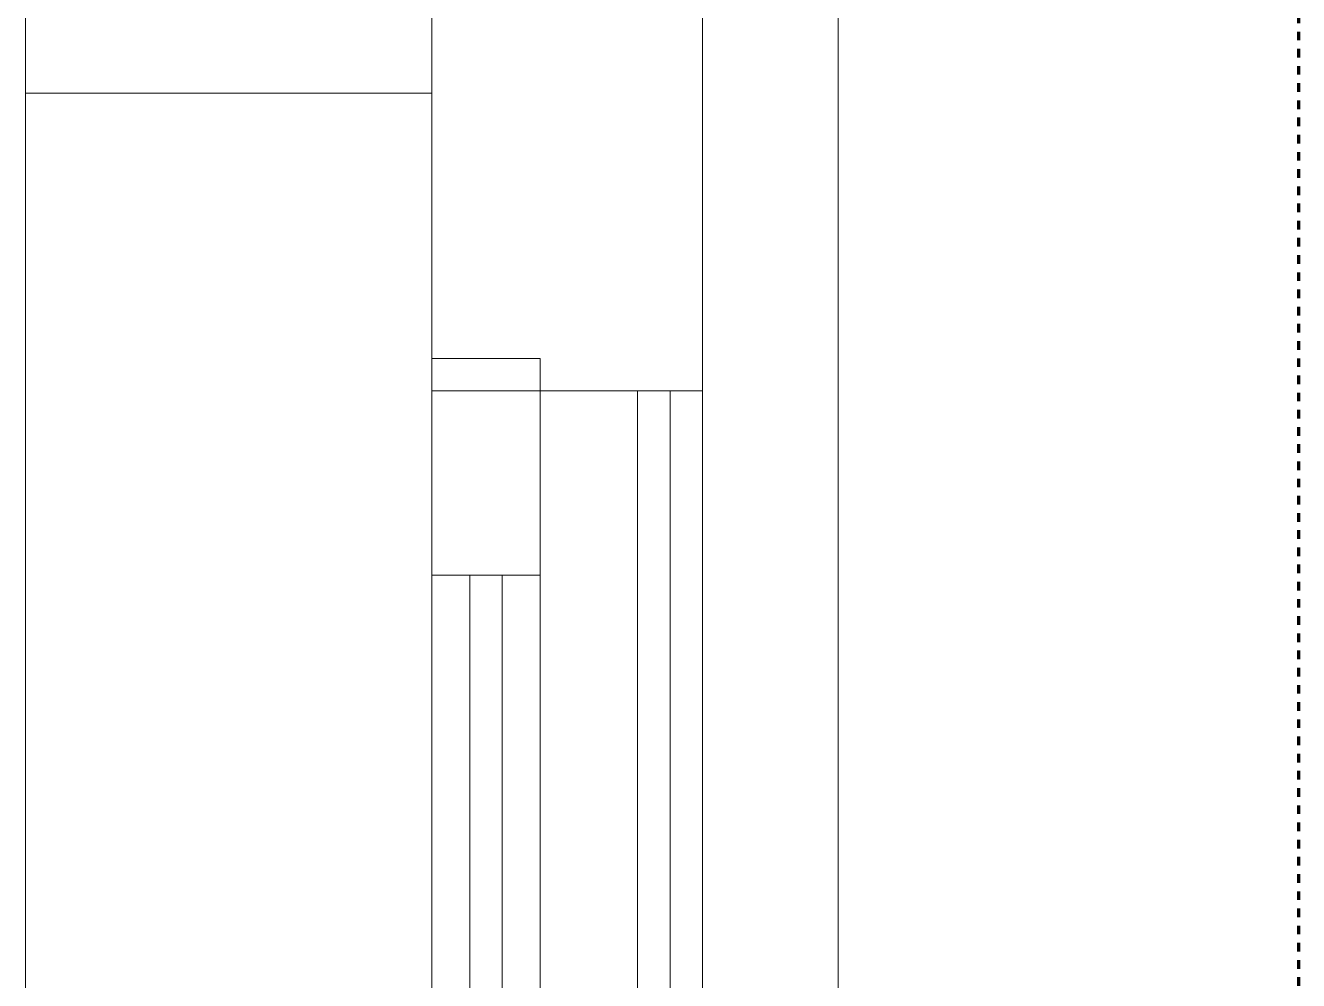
# Model space of a CAD drawing. Header units: millimetres. Extents: x -5300 to 98858, y -5196 to 93886.
# Drawn here: x -300 to 170, y 15272.2 to 15625 of the extents above; entities that cross this region are included whole.
import ezdxf

# ---------------------------------------------------------------- set-up
doc = ezdxf.new("R2010")
doc.units = ezdxf.units.MM
doc.linetypes.add('Штрих', pattern=[6.35, 3.175, -3.175])
doc.linetypes.add('Штрих_2_', pattern=[6.35, 3.175, -3.175])
for name, color, linetype, lineweight, true_color in [('_Разделитель помещений_', 4, 'Штрих', 70, 0x00ffff), ('Двери', 7, 'Continuous', 18, 0x7f7f7f), ('Перекрытия', 7, 'Continuous', 18, 0x7f7f7f), ('Стены', 7, 'Continuous', 18, 0x7f7f7f)]:
    doc.layers.add(name, color=color, linetype=linetype, lineweight=lineweight, true_color=true_color)

# ---------------------------------------------------------------- blocks, each defined once
blk = doc.blocks.new('ПЕР-002 - ПЕР-002-240075-Подвал')
at = {"layer": 'Перекрытия', "color": 254, "true_color": 0xd4d4d4}
for p, q in [((-150, 36630), (-150, -150)), ((-150, -150), (-150, 36630)), ((-150, 15650), (-150, 13950)), ((-150, 13950), (-150, 15650))]:
    blk.add_line(p, q, dxfattribs=at)
blk = doc.blocks.new('СТН-01 - СТН-01 2-240565-Подвал')
at = {"layer": 'Стены', "color": 254, "true_color": 0xd4d4d4}
blk.add_line((0, 0), (0, 89500), dxfattribs=at)
blk = doc.blocks.new('СТН-01 - СТН-01-240558-Подвал')
at = {"layer": 'Стены', "color": 254, "true_color": 0xd4d4d4}
for p, q in [((-300, 43500), (-300, 13800)), ((-300, 43500), (-300, 15600)), ((-300, 13800), (-300, 43500)), ((-150, 43500), (-150, 13800)), ((-150, 13800), (-150, 43500)), ((-150, 15600), (-150, 43500)), ((-300, 14000), (-300, 15600)), ((-300, 15600), (-300, 15600)), ((-300, 15600), (-300, 15600)), ((-300, 15600), (-150, 15600)), ((-300, 15600), (-150, 15600)), ((-150, 15600), (-300, 15600)), ((-300, 15600), (-300, 14000)), ((-150, 15600), (-150, 15600)), ((-150, 14000), (-150, 15600)), ((-150, 15600), (-150, 15600)), ((-150, 15600), (-150, 14000))]:
    blk.add_line(p, q, dxfattribs=at)
blk = doc.blocks.new('СТН-01 - СТН-01-240562-Подвал')
for name in ['СТН-01 - СТН-01-240558-Подвал', 'СТН-01 - СТН-01 2-240565-Подвал']:
    blk.add_blockref(name, (0, 0))
blk = doc.blocks.new('Дн-9 22045 - Дн-9-240599-Подвал')
at = {"layer": 'Двери', "color": 254, "true_color": 0xd4d4d4}
for p, q in [((-150, 15502), (-150, 15650)), ((-150, 15650), (-150, 15490)), ((-150, 15650), (-150, 15502)), ((-50, 15650), (-50, 15490)), ((-50, 15490), (-50, 15650)), ((-50, 15490), (-50, 15650)), ((-110, 15502), (-150, 15502)), ((-150, 15502), (-150, 15490)), ((-150, 15502), (-150, 15502)), ((-150, 15490), (-150, 15502)), ((-150, 15502), (-110, 15502)), ((-150, 15502), (-110, 15502)), ((-110, 15502), (-150, 15502)), ((-150, 15502), (-150, 15502)), ((-150, 15502), (-110, 15502)), ((-150, 15422), (-150, 15502)), ((-150, 15502), (-110, 15502)), ((-110, 15502), (-150, 15502)), ((-150, 15502), (-150, 15502)), ((-150, 15502), (-150, 15422)), ((-150, 15422), (-150, 15502)), ((-150, 15502), (-150, 15502)), ((-110, 15502), (-150, 15502)), ((-150, 15502), (-150, 15422)), ((-150, 15502), (-110, 15502)), ((-150, 14998), (-150, 15502)), ((-150, 15502), (-110, 15502)), ((-110, 15502), (-150, 15502)), ((-150, 15502), (-150, 15502)), ((-150, 15502), (-150, 14998)), ((-150, 15422), (-150, 15502)), ((-150, 15502), (-150, 15502)), ((-110, 15502), (-150, 15502)), ((-150, 15502), (-150, 15422)), ((-150, 15502), (-110, 15502)), ((-110, 15502), (-150, 15502)), ((-150, 15502), (-150, 15502)), ((-110, 15502), (-150, 15502)), ((-150, 15502), (-150, 14998)), ((-150, 15502), (-110, 15502)), ((-150, 15422), (-150, 15502)), ((-150, 15502), (-150, 15502)), ((-150, 15502), (-150, 15422)), ((-150, 14998), (-150, 15502)), ((-110, 15490), (-110, 15502)), ((-110, 15502), (-110, 15502)), ((-110, 15502), (-110, 15490)), ((-110, 15490), (-110, 15502)), ((-110, 15502), (-110, 15490)), ((-110, 15502), (-110, 15502)), ((-110, 15502), (-110, 15422)), ((-110, 15502), (-110, 15502)), ((-110, 15502), (-110, 15502)), ((-110, 15502), (-110, 15422)), ((-110, 15422), (-110, 15502)), ((-110, 15422), (-110, 15502)), ((-110, 15502), (-110, 14998)), ((-110, 15502), (-110, 15502)), ((-110, 15502), (-110, 15502)), ((-110, 15502), (-110, 15422)), ((-110, 14998), (-110, 15502)), ((-110, 15422), (-110, 15502)), ((-110, 15502), (-110, 15502)), ((-110, 14998), (-110, 15502)), ((-110, 15502), (-110, 14998)), ((-110, 15422), (-110, 15502)), ((-110, 15502), (-110, 15502)), ((-110, 15502), (-110, 15422)), ((-50, 15490), (-150, 15490)), ((-150, 15490), (-150, 15490)), ((-150, 15490), (-110, 15490)), ((-150, 15490), (-150, 15490)), ((-150, 15490), (-50, 15490)), ((-150, 15490), (-50, 15490)), ((-150, 15490), (-150, 15490)), ((-150, 15490), (-150, 15490)), ((-110, 15490), (-150, 15490)), ((-150, 15490), (-150, 14110)), ((-50, 15490), (-150, 15490)), ((-150, 14110), (-150, 15490)), ((-150, 15490), (-150, 15490)), ((-150, 15490), (-150, 14110)), ((-150, 14110), (-150, 15490)), ((-150, 15490), (-110, 15490)), ((-110, 15490), (-150, 15490)), ((-150, 15490), (-150, 15490)), ((-150, 15490), (-50, 15490)), ((-110, 15490), (-110, 15490)), ((-110, 15490), (-50, 15490)), ((-110, 15490), (-110, 15490)), ((-50, 15490), (-110, 15490)), ((-110, 14110), (-110, 15490)), ((-110, 15490), (-110, 15490)), ((-110, 15490), (-110, 14110)), ((-110, 15490), (-50, 15490)), ((-110, 14110), (-110, 15490)), ((-110, 15490), (-110, 14110)), ((-50, 15490), (-110, 15490)), ((-110, 15490), (-110, 15490)), ((-74, 15490), (-74, 14110)), ((-74, 15490), (-74, 14110)), ((-74, 15490), (-74, 15490)), ((-62, 15490), (-62, 15490)), ((-62, 14110), (-62, 15490)), ((-62, 14110), (-62, 15490)), ((-50, 15490), (-50, 15490)), ((-50, 15490), (-50, 15490)), ((-50, 15490), (-50, 15490)), ((-50, 15490), (-50, 15490)), ((-50, 15490), (-50, 15490)), ((-50, 15490), (-50, 15490)), ((-50, 15490), (-50, 14110)), ((-50, 15490), (-50, 15490)), ((-50, 15490), (-50, 14110)), ((-50, 14110), (-50, 15490)), ((-50, 14110), (-50, 15490)), ((-50, 15490), (-50, 15490)), ((-110, 15422), (-150, 15422)), ((-150, 15422), (-110, 15422)), ((-110, 15422), (-150, 15422)), ((-150, 15422), (-150, 15422)), ((-150, 15422), (-150, 15422)), ((-150, 15422), (-150, 15422)), ((-150, 15422), (-150, 15422)), ((-150, 15422), (-110, 15422)), ((-150, 15422), (-110, 15422)), ((-110, 15422), (-150, 15422)), ((-150, 15422), (-150, 15422)), ((-150, 15422), (-110, 15422)), ((-110, 15422), (-150, 15422)), ((-150, 15422), (-150, 15422)), ((-150, 15078), (-150, 15422)), ((-150, 15422), (-110, 15422)), ((-110, 15422), (-150, 15422)), ((-150, 15422), (-150, 15078)), ((-150, 15422), (-110, 15422)), ((-150, 15078), (-150, 15422)), ((-110, 15422), (-150, 15422)), ((-150, 15422), (-150, 15078)), ((-150, 15078), (-150, 15422)), ((-150, 15422), (-150, 15422)), ((-150, 15422), (-150, 15078)), ((-150, 15422), (-110, 15422)), ((-110, 15422), (-150, 15422)), ((-150, 15422), (-150, 15422)), ((-110, 15422), (-150, 15422)), ((-150, 15422), (-150, 15078)), ((-150, 15422), (-110, 15422)), ((-150, 15078), (-150, 15422)), ((-136, 15422), (-124, 15422)), ((-136, 15078), (-136, 15422)), ((-136, 15422), (-124, 15422)), ((-124, 15422), (-136, 15422)), ((-136, 15422), (-136, 15422)), ((-136, 15422), (-136, 15078)), ((-136, 15078), (-136, 15422)), ((-136, 15422), (-136, 15422)), ((-124, 15422), (-136, 15422)), ((-136, 15422), (-136, 15078)), ((-136, 15422), (-124, 15422)), ((-136, 15078), (-136, 15422)), ((-136, 15422), (-124, 15422)), ((-124, 15422), (-136, 15422)), ((-136, 15422), (-136, 15422)), ((-136, 15422), (-136, 15078)), ((-136, 15078), (-136, 15422)), ((-136, 15422), (-136, 15422)), ((-124, 15422), (-136, 15422)), ((-136, 15422), (-136, 15078)), ((-124, 15422), (-124, 15078)), ((-124, 15422), (-124, 15422)), ((-124, 15422), (-124, 15422)), ((-124, 15422), (-124, 15078)), ((-124, 15078), (-124, 15422)), ((-124, 15078), (-124, 15422)), ((-124, 15422), (-124, 15078)), ((-124, 15422), (-124, 15422)), ((-124, 15422), (-124, 15422)), ((-124, 15422), (-124, 15078)), ((-124, 15078), (-124, 15422)), ((-124, 15078), (-124, 15422)), ((-110, 15422), (-110, 15422)), ((-110, 15422), (-110, 15422)), ((-110, 15422), (-110, 15422)), ((-110, 15422), (-110, 15422)), ((-110, 15422), (-110, 15422)), ((-110, 15422), (-110, 15422)), ((-110, 15422), (-110, 15078)), ((-110, 15078), (-110, 15422)), ((-110, 15422), (-110, 15078)), ((-110, 15078), (-110, 15422)), ((-110, 15422), (-110, 15422)), ((-110, 15422), (-110, 15078)), ((-110, 15078), (-110, 15422)), ((-110, 15422), (-110, 15422)), ((-110, 15078), (-110, 15422)), ((-110, 15422), (-110, 15078))]:
    blk.add_line(p, q, dxfattribs=at)
blk = doc.blocks.new('Дн-9 22045 - Дн-9 22045-240603-Подвал')
blk.add_blockref('Дн-9 22045 - Дн-9-240599-Подвал', (0, 0))

msp = doc.modelspace()

# ---------------------------------------------------------------- linework, layer by layer
at = {"layer": '_Разделитель помещений_', "color": 131, "linetype": 'Штрих_2_', "true_color": 0xaaffff}
msp.add_line((170, 42915), (170, 13510), dxfattribs=at)
at = {"layer": 'Перекрытия', "color": 254, "true_color": 0xd4d4d4}
for p, q in [((-300, 16000), (-300, 13800)), ((-300, 13800), (-300, 16000))]:
    msp.add_line(p, q, dxfattribs=at)

# ---------------------------------------------------------------- block references
at = {"layer": 'Двери', "color": 254, "true_color": 0xd4d4d4}
msp.add_blockref('Дн-9 22045 - Дн-9 22045-240603-Подвал', (0, 0), dxfattribs=at)
at = {"layer": 'Перекрытия', "color": 254, "true_color": 0xd4d4d4}
msp.add_blockref('ПЕР-002 - ПЕР-002-240075-Подвал', (0, 0), dxfattribs=at)
at = {"layer": 'Стены', "color": 254, "true_color": 0xd4d4d4}
msp.add_blockref('СТН-01 - СТН-01-240562-Подвал', (0, 0), dxfattribs=at)

doc.saveas('drawing.dxf')
